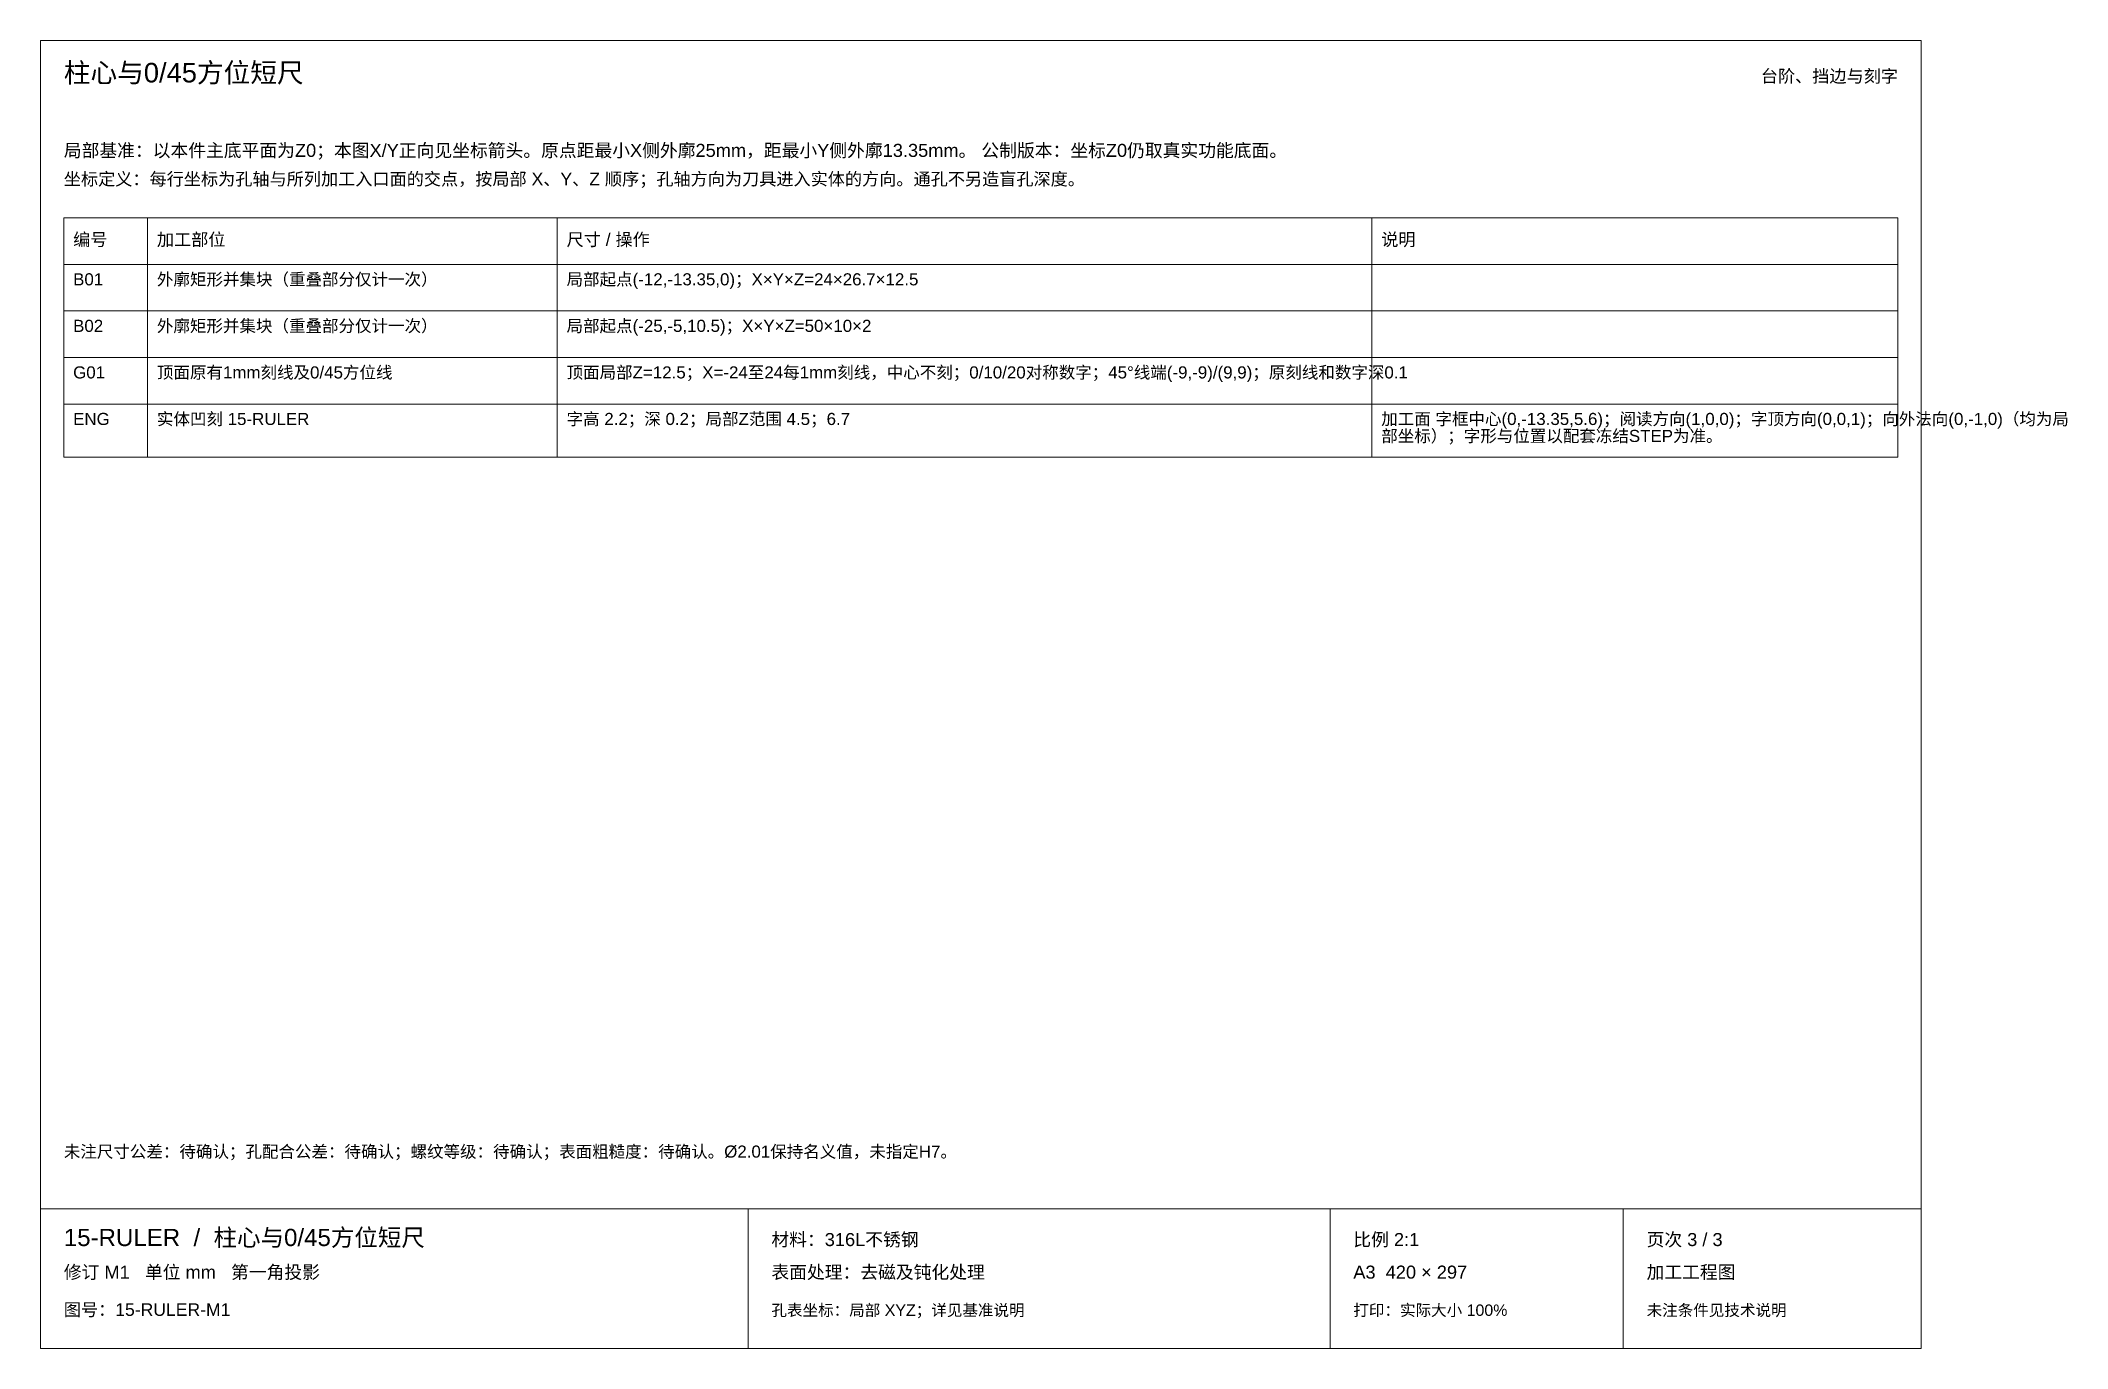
# Paper-space layout '03_孔表及加工说明' of a CAD drawing. Header units: millimetres. Extents: x 8 to 443, y 8 to 289.
import ezdxf
from ezdxf.enums import TextEntityAlignment as Align

# ---------------------------------------------------------------- set-up
doc = ezdxf.new("R2010")
doc.units = ezdxf.units.MM
doc.layers.add('ANNOTATIONS', color=7, linetype='CONTINUOUS', lineweight=18)
doc.styles.add('CJK', font='Arial Unicode.ttf')

psp = doc.layouts.new('03_孔表及加工说明')

# ---------------------------------------------------------------- linework, layer by layer
at = {"layer": 'ANNOTATIONS'}
for p, q in [((412, 289), (8, 289)), ((8, 289), (8, 8)), ((412, 8), (412, 289)), ((31, 250.9), (13, 250.9)), ((13, 250.9), (13, 240.9)), ((31, 240.9), (31, 250.9)), ((119, 250.9), (31, 250.9)), ((31, 250.9), (31, 240.9)), ((119, 240.9), (119, 250.9)), ((294, 250.9), (119, 250.9)), ((119, 250.9), (119, 240.9)), ((294, 240.9), (294, 250.9)), ((407, 250.9), (294, 250.9)), ((294, 250.9), (294, 240.9)), ((407, 240.9), (407, 250.9)), ((13, 240.9), (31, 240.9)), ((31, 240.9), (13, 240.9)), ((13, 240.9), (13, 230.9)), ((31, 240.9), (119, 240.9)), ((31, 230.9), (31, 240.9)), ((119, 240.9), (31, 240.9)), ((31, 240.9), (31, 230.9)), ((119, 240.9), (294, 240.9)), ((119, 230.9), (119, 240.9)), ((294, 240.9), (119, 240.9)), ((119, 240.9), (119, 230.9)), ((294, 240.9), (407, 240.9)), ((294, 230.9), (294, 240.9)), ((407, 240.9), (294, 240.9)), ((294, 240.9), (294, 230.9)), ((407, 230.9), (407, 240.9)), ((13, 230.9), (31, 230.9)), ((31, 230.9), (13, 230.9)), ((13, 230.9), (13, 220.9)), ((31, 230.9), (119, 230.9)), ((31, 220.9), (31, 230.9)), ((119, 230.9), (31, 230.9)), ((31, 230.9), (31, 220.9)), ((119, 230.9), (294, 230.9)), ((119, 220.9), (119, 230.9)), ((294, 230.9), (119, 230.9)), ((119, 230.9), (119, 220.9)), ((294, 230.9), (407, 230.9)), ((294, 220.9), (294, 230.9)), ((407, 230.9), (294, 230.9)), ((294, 230.9), (294, 220.9)), ((407, 220.9), (407, 230.9)), ((13, 220.9), (31, 220.9)), ((31, 220.9), (13, 220.9)), ((13, 220.9), (13, 210.9)), ((31, 220.9), (119, 220.9)), ((31, 210.9), (31, 220.9)), ((119, 220.9), (31, 220.9)), ((31, 220.9), (31, 210.9)), ((119, 220.9), (294, 220.9)), ((119, 210.9), (119, 220.9)), ((294, 220.9), (119, 220.9)), ((119, 220.9), (119, 210.9)), ((294, 220.9), (407, 220.9)), ((294, 210.9), (294, 220.9)), ((407, 220.9), (294, 220.9)), ((294, 220.9), (294, 210.9)), ((407, 210.9), (407, 220.9)), ((13, 210.9), (31, 210.9)), ((31, 210.9), (13, 210.9)), ((13, 210.9), (13, 199.5)), ((31, 210.9), (119, 210.9)), ((31, 199.5), (31, 210.9)), ((119, 210.9), (31, 210.9)), ((31, 210.9), (31, 199.5)), ((119, 210.9), (294, 210.9)), ((119, 199.5), (119, 210.9)), ((294, 210.9), (119, 210.9)), ((119, 210.9), (119, 199.5)), ((294, 210.9), (407, 210.9)), ((294, 199.5), (294, 210.9)), ((407, 210.9), (294, 210.9)), ((294, 210.9), (294, 199.5)), ((407, 199.5), (407, 210.9)), ((13, 199.5), (31, 199.5)), ((31, 199.5), (119, 199.5)), ((119, 199.5), (294, 199.5)), ((294, 199.5), (407, 199.5)), ((8, 38), (412, 38)), ((160, 8), (160, 38)), ((285, 8), (285, 38)), ((348, 8), (348, 38)), ((8, 8), (412, 8))]:
    psp.add_line(p, q, dxfattribs=at)

# ---------------------------------------------------------------- texts
at = {"layer": 'ANNOTATIONS', "style": 'CJK'}
for s, height, p in [('柱心与0/45方位短尺', 4.2, (13, 280)), ('局部基准：以本件主底平面为Z0；本图X/Y正向见坐标箭头。原点距最小X侧外廓25mm，距最小Y侧外廓13.35mm。 公制版本：坐标Z0仍取真实功能底面。', 2.8, (13, 264)), ('坐标定义：每行坐标为孔轴与所列加工入口面的交点，按局部 X、Y、Z 顺序；孔轴方向为刀具进入实体的方向。通孔不另造盲孔深度。', 2.7, (13, 257.9)), ('编号', 2.7, (15, 244.9)), ('加工部位', 2.7, (33, 244.9)), ('尺寸 / 操作', 2.7, (121, 244.9)), ('说明', 2.7, (296, 244.9)), ('B01', 2.6, (15, 236.4)), ('外廓矩形并集块（重叠部分仅计一次）', 2.6, (33, 236.4)), ('局部起点(-12,-13.35,0)；X×Y×Z=24×26.7×12.5', 2.6, (121, 236.4)), ('B02', 2.6, (15, 226.4)), ('外廓矩形并集块（重叠部分仅计一次）', 2.6, (33, 226.4)), ('局部起点(-25,-5,10.5)；X×Y×Z=50×10×2', 2.6, (121, 226.4)), ('G01', 2.6, (15, 216.4)), ('顶面原有1mm刻线及0/45方位线', 2.6, (33, 216.4)), ('顶面局部Z=12.5；X=-24至24每1mm刻线，中心不刻；0/10/20对称数字；45°线端(-9,-9)/(9,9)；原刻线和数字深0.1', 2.6, (121, 216.4)), ('ENG', 2.6, (15, 206.4)), ('实体凹刻 15-RULER', 2.6, (33, 206.4)), ('字高 2.2；深 0.2；局部Z范围 4.5；6.7', 2.6, (121, 206.4)), ('加工面 字框中心(0,-13.35,5.6)；阅读方向(1,0,0)；字顶方向(0,0,1)；向外法向(0,-1,0)（均为局', 2.6, (296, 206.4)), ('部坐标）；字形与位置以配套冻结STEP为准。', 2.6, (296, 202.75)), ('未注尺寸公差：待确认；孔配合公差：待确认；螺纹等级：待确认；表面粗糙度：待确认。Ø2.01保持名义值，未指定H7。', 2.6, (13, 49)), ('15-RULER  /  柱心与0/45方位短尺', 3.7, (13, 30)), ('材料：316L不锈钢', 2.8, (165, 30)), ('比例 2:1', 2.8, (290, 30)), ('页次 3 / 3', 2.8, (353, 30)), ('修订 M1   单位 mm   第一角投影', 2.8, (13, 23)), ('表面处理：去磁及钝化处理', 2.8, (165, 23)), ('加工工程图', 2.8, (353, 23)), ('A3  420 × 297', 2.8, (290, 23)), ('图号：15-RULER-M1', 2.7, (13, 15)), ('孔表坐标：局部 XYZ；详见基准说明', 2.45, (165, 15)), ('打印：实际大小 100%', 2.45, (290, 15)), ('未注条件见技术说明', 2.45, (353, 15))]:
    psp.add_text(s, height=height, dxfattribs=at).set_placement(p)
psp.add_text('台阶、挡边与刻字', height=2.7, dxfattribs=at).set_placement((407, 280), align=Align.RIGHT)

doc.saveas('drawing.dxf')
